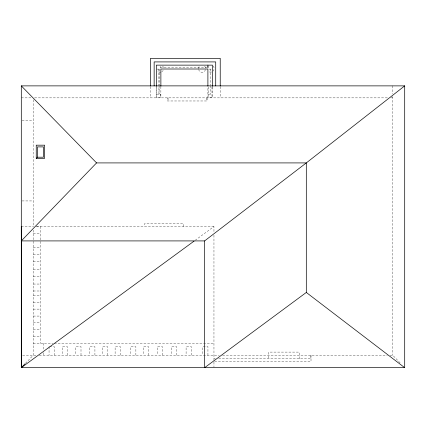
<?xml version="1.0" encoding="UTF-8"?>
<svg xmlns="http://www.w3.org/2000/svg" width="426" height="426" viewBox="0 0 426 426"><rect width="100%" height="100%" fill="white"/><g stroke="black" fill="none" stroke-linecap="round" stroke-linejoin="round"><path stroke-width="0.32" stroke-dasharray="2.13 1.6" d="M25.448 363.367L33.281 355.22L33.281 229.854M195.177 240.301L213.958 226.536L213.958 232.511M160.4 67.425L208.378 67.425M156.805 69.103L160.4 69.103M208.974 69.103L211.371 69.103M156.805 94.125L160.879 94.125M208.378 94.125L211.972 94.125M21.3 97.858L31.284 97.858M34.607 97.858L388.075 97.858M390.722 97.858L392.719 97.858M22.019 120.659L33.281 120.659M22.019 200.934L33.281 200.934M21.3 226.536L33.281 226.536M36.439 226.536L213.958 226.536M36.439 226.701L40.23 226.701M33.281 233.65L40.23 233.65M33.281 247.708L40.23 247.708M33.281 254.641L40.23 254.641M33.281 261.591L40.23 261.591M33.281 269.28L40.23 269.28M33.281 276.229L40.23 276.229M33.281 284.046L40.23 284.046M33.281 290.995L40.23 290.995M33.281 295.639L40.23 295.639M33.281 302.588L40.23 302.588M33.281 309.122L40.23 309.122M33.281 316.071L40.23 316.071M33.281 322.727L40.23 322.727M33.281 329.676L40.23 329.676M33.281 336.284L40.23 336.284M33.281 343.234L53.005 343.234M54.326 343.234L213.958 343.239M49.714 346.689L54.326 346.689L54.326 355.22M22.631 355.22L36.45 355.22M39.261 355.22L219.278 355.22M222.59 355.22L387.404 355.22M390.056 355.22L392.719 355.22L401.015 363.841M213.958 358.814L215.284 358.814M218.607 358.814L310.889 358.814L310.889 355.22M214.624 361.45L311.007 361.45L311.007 355.22M392.719 85.882L392.719 93.869M392.719 96.526L392.719 355.22M299.169 358.814L299.169 352.1L268.737 352.1L268.737 358.814M220.231 86.659L220.231 97.858M213.958 235.163L213.958 360.827M213.958 362.073L213.958 367.058M212.452 87.074L212.452 97.719L207.899 97.719L207.899 86.622M211.972 86.883L211.972 97.719M210.172 69.103L210.172 84.907M210.172 85.562L210.172 94.125M208.378 65.748L208.378 69.103M208.378 86.883L208.378 97.719M207.936 355.22L207.936 346.689L202.664 346.689L202.664 355.22M207.899 66.099L207.899 67.425M207.116 97.858L207.116 100.973L167.306 100.973L167.306 97.858M206.365 97.858L206.365 100.973M191.37 355.22L191.37 346.689L186.098 346.689L186.098 355.22M183.271 226.536L183.271 223.421L144.691 223.421L144.691 226.536M176.694 355.22L176.694 346.689L171.422 346.689L171.422 355.22M168.057 97.858L168.057 100.973M162.46 355.22L162.46 346.689L157.189 346.689L157.189 355.22M160.879 86.622L160.879 97.719L156.326 97.719L156.326 86.883M160.4 66.307L160.4 67.984M160.4 94.125L160.4 97.719M159.084 69.103L159.084 84.907M159.084 85.562L159.084 94.125M158.946 69.103L158.946 94.125M156.805 86.883L156.805 97.719M150.5 86.659L150.5 97.858M148.583 355.22L148.583 346.689L143.312 346.689L143.312 355.22M135.873 355.22L135.873 346.689L130.601 346.689L130.601 355.22M120.388 355.22L120.388 346.689L115.116 346.689L115.116 355.22M107.666 355.22L107.666 346.689L102.394 346.689L102.394 355.22M94.923 355.22L94.923 346.689L89.652 346.689L89.652 355.22M80.999 355.22L80.999 346.689L75.727 346.689L75.727 355.22M67.452 355.22L67.452 346.689L62.18 346.689L62.18 355.22M49.054 346.689L49.054 355.22M43.431 343.234L43.431 350.172M43.431 352.696L43.431 355.22M40.23 226.536L40.23 343.234M33.281 99.817L33.281 226.872M213.096 65.993A3.594 3.594 0 0 1 213.096 71.073M211.488 72.005A3.594 3.594 0 0 1 208.756 71.648M207.084 67.601A3.594 3.594 0 0 1 208.016 65.993M205.545 69.646A3.594 3.594 0 0 1 198.601 69.646M198.479 68.714A3.594 3.594 0 0 1 199.533 66.174M204.618 66.174A3.594 3.594 0 0 1 205.667 68.714M163.153 70.391A3.594 3.594 0 0 1 161.837 71.706M160.975 72.063A3.594 3.594 0 0 1 157.503 71.131M162.583 66.051A3.594 3.594 0 0 1 163.515 67.659"/><path stroke-width="0.64" d="M24.985 363.841L21.3 367.675L404.7 367.681L404.7 85.876L21.3 85.876L21.3 367.675L194.102 241.084M404.7 367.681L306.31 292.454L306.31 162.913L96.569 162.913L21.3 240.914L204.613 240.914L306.31 162.913L404.7 85.882M36.247 158.36L44.634 158.36L44.634 145.181L36.247 145.181L36.247 158.36L37.445 157.199L43.436 157.199L43.436 146.895L37.445 146.895L37.445 157.199M306.31 292.454L204.613 367.681L204.613 240.914M21.3 226.536L21.497 367.675M21.3 85.876L96.569 162.913M220.231 85.999L220.231 58.319L150.5 58.319L150.5 85.999M215.721 85.882L215.721 61.914L154.143 61.914L154.143 85.882M212.452 86.409L212.452 65.13L156.326 65.13L156.326 86.409M207.899 65.13L207.899 65.439M207.899 85.972L207.899 69.007L160.879 69.007L160.879 86.222"/></g></svg>
